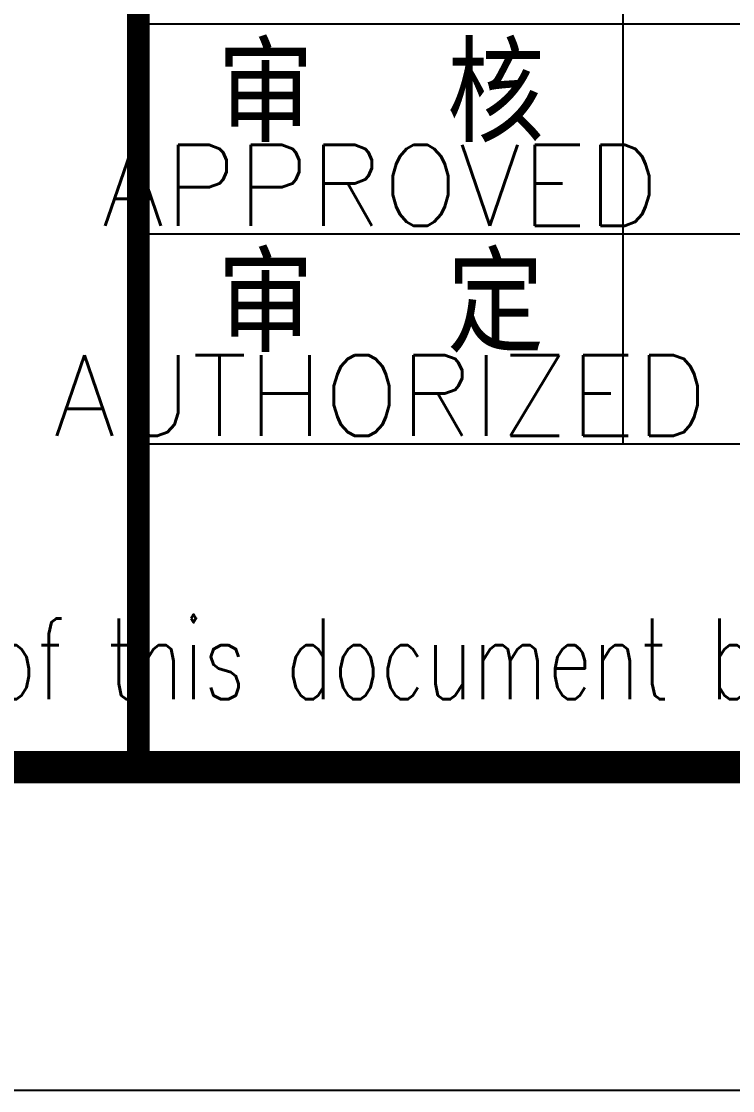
# Model space of a CAD drawing. Header units: millimetres. Extents: x 865974 to 875117, y 41124 to 44891.
# Drawn here: x 867568.37 to 867590.38, y 41123.6 to 41156.68 of the extents above; entities that cross this region are included whole.
import ezdxf
from ezdxf.enums import TextEntityAlignment as Align

# ---------------------------------------------------------------- set-up
doc = ezdxf.new("R2010")
doc.units = ezdxf.units.MM
doc.header["$LTSCALE"] = 1000
doc.header["$MEASUREMENT"] = 0
doc.styles.add('ECEC_TQ', font='txt_l.shx', dxfattribs={"bigfont": 'hztxt_l.shx'})

msp = doc.modelspace()

# ---------------------------------------------------------------- linework, layer by layer
for p, q in [((867586.988, 41143.604), (867586.988, 41176.104)), ((867571.988, 41156.604), (867626.988, 41156.604)), ((867571.988, 41150.104), (867626.988, 41150.104)), ((867571.988, 41143.604), (867751.988, 41143.604)), ((867571.988, 41133.604), (867751.988, 41133.604)), ((867761.988, 41123.604), (866920.988, 41123.604))]:
    msp.add_line(p, q)
at = {"color": 0, "const_width": 1}
msp.add_lwpolyline([(867751.988, 41133.604), (866945.988, 41133.604), (866945.988, 41707.604), (867751.988, 41707.604)], close=True, dxfattribs=at)
at = {"const_width": 0.7}
msp.add_lwpolyline([(867571.988, 41193.604), (867571.988, 41133.604)], dxfattribs=at)

# ---------------------------------------------------------------- texts
at = {"style": 'ECEC_TQ'}
for s, height, p in [('审  核', 3, (867579.488, 41154.604)), ('APPROVED', 2.5, (867579.488, 41151.604)), ('审  定', 3, (867579.488, 41148.104)), ('AUTHORIZED', 2.5, (867579.488, 41145.104))]:
    msp.add_text(s, height=height, dxfattribs=at).set_placement(p, align=Align.MIDDLE)
at = {"style": 'ECEC_TQ', "width": 0.72}
msp.add_text('The proprietary right of this document belongs to Anhui Huadong Chemical And Medical Engineering  Co.,Ltd.  and any replication or transfer to the 3rd. side is forbidden without its permission. ', height=2.5, dxfattribs=at).set_placement((867661.988, 41136.604), align=Align.MIDDLE)

doc.saveas('drawing.dxf')
